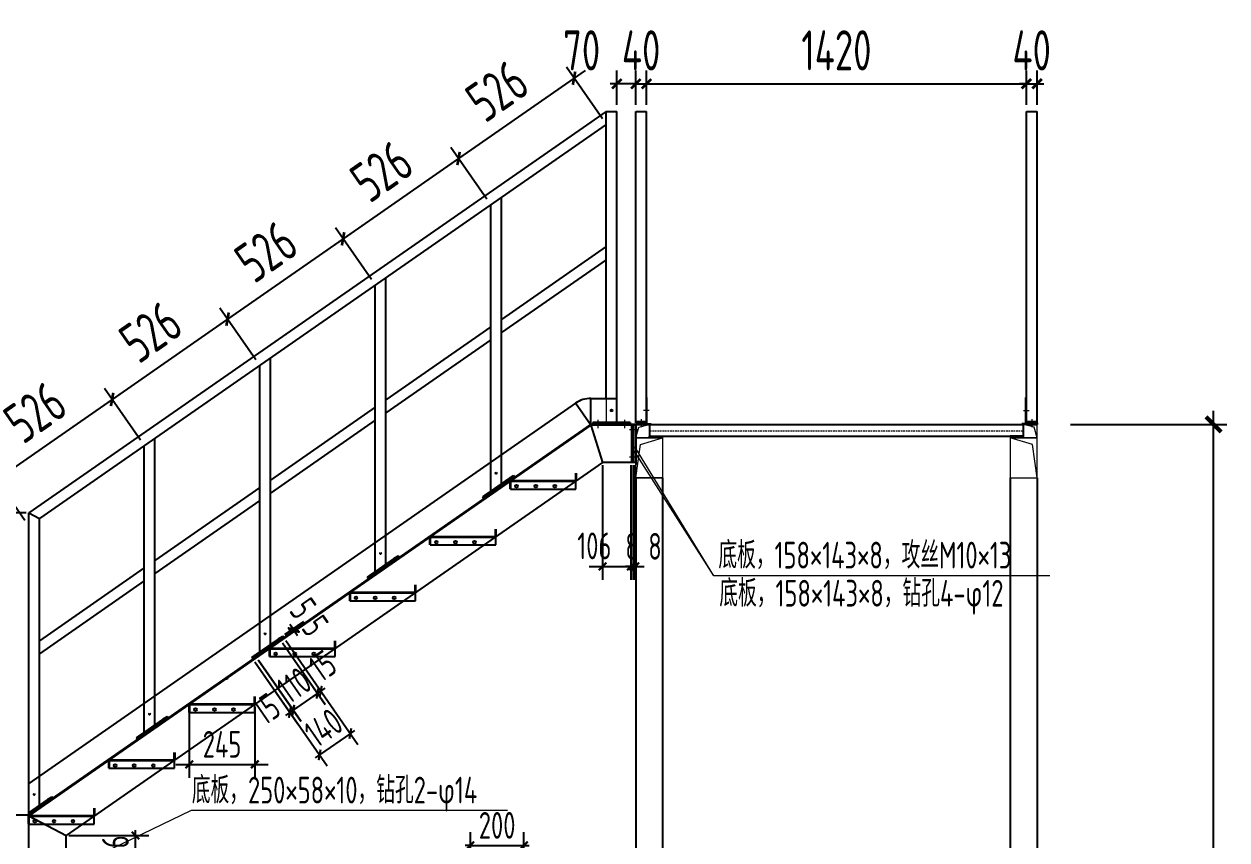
# Model space of a CAD drawing. Extents: x 498328 to 716449, y -893371 to -467753.
# Drawn here: x 579886 to 588879, y -883327 to -877226 of the extents above; entities that cross this region are included whole.
import ezdxf

# ---------------------------------------------------------------- set-up
doc = ezdxf.new("R2010")
doc.units = 0
doc.header["$LTSCALE"] = 1000
doc.header["$PDMODE"] = 35
doc.header["$PDSIZE"] = 20
for name, pattern in [('CACHE', [0.375, 0.25, -0.125]), ('CENTER', [2, 1.25, -0.25, 0.25, -0.25]), ('CENTER2', [28.575, 19.05, -3.175, 3.175, -3.175])]:
    doc.linetypes.add(name, pattern=pattern)
doc.layers.get('0').update_dxf_attribs({"linetype": 'CONTINUOUS'})
doc.layers.get('Defpoints').update_dxf_attribs({"linetype": 'CONTINUOUS'})
for name, color, linetype in [('01', 7, 'CONTINUOUS'), ('1轮廓实线层', 7, 'CONTINUOUS'), ('AXIS', 251, 'CENTER'), ('DIM', 3, 'CONTINUOUS'), ('PUB_TEXT', 7, 'CONTINUOUS'), ('焊缝', 1, 'CONTINUOUS'), ('设备基础', 2, 'CONTINUOUS')]:
    doc.layers.add(name, color=color, linetype=linetype)
doc.styles.add('TSSD_DIMENSION', font='Tssdeng.shx', dxfattribs={"width": 0.7, "bigfont": 'hztxt.shx'})
doc.styles.add('TSSD_REIN', font='Tssdeng.shx', dxfattribs={"width": 0.7, "bigfont": 'hztxt.shx'})
doc.dimstyles.new('TSSD_50_100', dxfattribs={"dimtxt": 300, "dimasz": 80, "dimexe": 100, "dimexo": 250, "dimgap": 100, "dimtad": 1, "dimdec": 0, "dimlfac": 0.5, "dimzin": 0, "dimdsep": 46, "dimtxsty": 'TSSD_DIMENSION', "dimblk": 'ARCHTICK', "dimcen": 0, "dimdle": 100, "dimclrt": 7, "dimadec": 0, "dimazin": 0, "dimtfac": 1, "dimtdec": 0, "dimtix": 1, "dimtmove": 2, "dimatfit": 3, "dimldrblk": 'ARCHTICK', "dimfxl": 0, "dimtolj": 1, "dimtzin": 0, "dimarcsym": 0})
pattern_1 = [(45, (88863.008, -98791.97), (-6.73519209, 6.73519209), []), (45, (88867.498, -98791.97), (-6.73519209, 6.73519209), [])]

# ---------------------------------------------------------------- blocks, each defined once
blk = doc.blocks.new('_ARCHTICK')
at = {"color": 0, "const_width": 0.4}
blk.add_lwpolyline([(-0.71, -0.71), (0.71, 0.71)], dxfattribs=at)
blk = doc.blocks.new('*D895')
at = {"layer": 'Defpoints', "color": 0, "transparency": 16777216}
for p in [(587458.8, -880219.6), (588778.5, -880219.6), (587598.8, -888519.6)]:
    blk.add_point(p, dxfattribs=at)
at = {"layer": 'DIM', "color": 0, "lineweight": -2, "transparency": 16777216}
for p, q in [((588778.5, -888619.6), (588778.5, -880119.6)), ((587708.8, -880219.6), (588878.5, -880219.6)), ((587848.8, -888519.6), (588878.5, -888519.6))]:
    blk.add_line(p, q, dxfattribs=at)
at = {"layer": 'DIM', "color": 0, "lineweight": -2, "transparency": 16777216, "xscale": 80, "yscale": 80, "zscale": 80}
for p, rotation in [((588778.5, -880219.6), 90), ((588778.5, -888519.6), 270)]:
    blk.add_blockref('_ARCHTICK', p, dxfattribs=dict(at, rotation=rotation))
at = {"layer": 'DIM', "color": 7, "transparency": 16777216, "insert": (588528.5, -884369.6), "char_height": 300, "attachment_point": 5, "rotation": 90, "style": 'TSSD_DIMENSION'}
blk.add_mtext('\\A1;4000', dxfattribs=at)
blk = doc.blocks.new('*D901')
at = {"layer": 'Defpoints', "color": 0, "transparency": 16777216}
for p in [(584538.8, -877673.1), (584458.8, -877879.6), (584538.8, -877879.6)]:
    blk.add_point(p, dxfattribs=at)
at = {"layer": 'DIM', "color": 0, "lineweight": -2, "transparency": 16777216}
for p, q in [((584458.8, -877829.6), (584458.8, -877573.1)), ((584538.8, -877829.6), (584538.8, -877573.1)), ((584458.8, -877673.1), (584408.8, -877673.1)), ((584458.8, -877673.1), (584538.8, -877673.1)), ((584538.8, -877673.1), (584588.8, -877673.1))]:
    blk.add_line(p, q, dxfattribs=at)
at = {"layer": 'DIM', "color": 0, "lineweight": -2, "transparency": 16777216, "xscale": 50, "yscale": 50, "zscale": 50}
blk.add_blockref('_ARCHTICK', (584458.8, -877673.1), dxfattribs=at)
at = {"layer": 'DIM', "color": 0, "lineweight": -2, "transparency": 16777216, "xscale": 50, "yscale": 50, "zscale": 50, "rotation": 180}
blk.add_blockref('_ARCHTICK', (584538.8, -877673.1), dxfattribs=at)
at = {"layer": 'DIM', "color": 7, "transparency": 16777216, "insert": (584498.8, -877423.1), "char_height": 300, "attachment_point": 5, "style": 'TSSD_DIMENSION'}
blk.add_mtext('\\A1;40', dxfattribs=at)
blk = doc.blocks.new('*D902')
at = {"layer": 'Defpoints', "color": 0, "transparency": 16777216}
for p in [(587378.8, -877673.1), (584538.8, -877879.6), (587378.8, -877879.6)]:
    blk.add_point(p, dxfattribs=at)
at = {"layer": 'DIM', "color": 0, "lineweight": -2, "transparency": 16777216}
for p, q in [((584538.8, -877829.6), (584538.8, -877573.1)), ((587378.8, -877829.6), (587378.8, -877573.1)), ((584438.8, -877673.1), (587478.8, -877673.1))]:
    blk.add_line(p, q, dxfattribs=at)
at = {"layer": 'DIM', "color": 0, "lineweight": -2, "transparency": 16777216, "xscale": 50, "yscale": 50, "zscale": 50, "rotation": 180}
blk.add_blockref('_ARCHTICK', (584538.8, -877673.1), dxfattribs=at)
at = {"layer": 'DIM', "color": 0, "lineweight": -2, "transparency": 16777216, "xscale": 50, "yscale": 50, "zscale": 50}
blk.add_blockref('_ARCHTICK', (587378.8, -877673.1), dxfattribs=at)
at = {"layer": 'DIM', "color": 7, "transparency": 16777216, "insert": (585958.8, -877423.1), "char_height": 300, "attachment_point": 5, "style": 'TSSD_DIMENSION'}
blk.add_mtext('\\A1;1420', dxfattribs=at)
blk = doc.blocks.new('*D900')
at = {"layer": 'Defpoints', "color": 0, "transparency": 16777216}
for p in [(584317.8, -877673.1), (584317.8, -877879.6), (584458.8, -877879.6)]:
    blk.add_point(p, dxfattribs=at)
at = {"layer": 'DIM', "color": 0, "lineweight": -2, "transparency": 16777216}
for p, q in [((584317.8, -877829.6), (584317.8, -877573.1)), ((584458.8, -877829.6), (584458.8, -877573.1)), ((584317.8, -877673.1), (584267.8, -877673.1)), ((584458.8, -877673.1), (584317.8, -877673.1)), ((584458.8, -877673.1), (584508.8, -877673.1))]:
    blk.add_line(p, q, dxfattribs=at)
at = {"layer": 'DIM', "color": 0, "lineweight": -2, "transparency": 16777216, "xscale": 50, "yscale": 50, "zscale": 50}
blk.add_blockref('_ARCHTICK', (584317.8, -877673.1), dxfattribs=at)
at = {"layer": 'DIM', "color": 0, "lineweight": -2, "transparency": 16777216, "xscale": 50, "yscale": 50, "zscale": 50, "rotation": 180}
blk.add_blockref('_ARCHTICK', (584458.8, -877673.1), dxfattribs=at)
at = {"layer": 'DIM', "color": 7, "transparency": 16777216, "insert": (584054.3, -877423.1), "char_height": 300, "attachment_point": 5, "style": 'TSSD_DIMENSION'}
blk.add_mtext('\\A1;70', dxfattribs=at)
blk = doc.blocks.new('*D911')
at = {"layer": 'Defpoints', "color": 0, "transparency": 16777216}
for p in [(579930.3, -883141.6), (579400, -883545.6), (579821, -883545.6)]:
    blk.add_point(p, dxfattribs=at)
at = {"layer": 'DIM', "color": 0, "lineweight": -2, "transparency": 16777216}
for p, q in [((579910.3, -883141.6), (579300, -883141.6)), ((579400, -883141.6), (579400, -883101.6)), ((579400, -883141.6), (579400, -883545.6)), ((579801, -883545.6), (579300, -883545.6)), ((579400, -883545.6), (579400, -883585.6))]:
    blk.add_line(p, q, dxfattribs=at)
at = {"layer": 'DIM', "color": 0, "lineweight": -2, "transparency": 16777216, "xscale": 40, "yscale": 40, "zscale": 40}
for p, rotation in [((579400, -883141.6), 270), ((579400, -883545.6), 90)]:
    blk.add_blockref('_ARCHTICK', p, dxfattribs=dict(at, rotation=rotation))
at = {"layer": 'DIM', "color": 7, "transparency": 16777216, "insert": (579250, -883343.6), "char_height": 200, "attachment_point": 5, "rotation": 90, "style": 'TSSD_DIMENSION'}
blk.add_mtext('\\A1;202', dxfattribs=at)
blk = doc.blocks.new('*D913')
at = {"layer": 'Defpoints', "color": 0, "transparency": 16777216}
for p in [(584237.8, -877977.1), (583133.9, -878231.7), (583374.5, -878577.6)]:
    blk.add_point(p, dxfattribs=at)
at = {"layer": 'DIM', "color": 0, "lineweight": -2, "transparency": 16777216}
for p, q in [((584079.4, -877574.1), (583051.8, -878288.8)), ((584209.3, -877936), (583940.2, -877549.1)), ((583345.9, -878536.5), (583076.8, -878149.6))]:
    blk.add_line(p, q, dxfattribs=at)
at = {"layer": 'DIM', "color": 0, "lineweight": -2, "transparency": 16777216, "xscale": 50, "yscale": 50, "zscale": 50}
for p, rotation in [((583997.3, -877631.2), 34.81946443078148), ((583133.9, -878231.7), 214.8194644307815)]:
    blk.add_blockref('_ARCHTICK', p, dxfattribs=dict(at, rotation=rotation))
at = {"layer": 'DIM', "color": 7, "transparency": 16777216, "insert": (583422.8, -877726.2), "char_height": 300, "attachment_point": 5, "rotation": 34.81946, "style": 'TSSD_DIMENSION'}
blk.add_mtext('\\A1;526', dxfattribs=at)
blk = doc.blocks.new('*D914')
at = {"layer": 'Defpoints', "color": 0, "transparency": 16777216}
for p in [(583374.5, -878577.6), (582270.5, -878832.2), (582511.1, -879178.1)]:
    blk.add_point(p, dxfattribs=at)
at = {"layer": 'DIM', "color": 0, "lineweight": -2, "transparency": 16777216}
for p, q in [((583345.9, -878536.5), (583076.8, -878149.6)), ((583216, -878174.6), (582188.4, -878889.3)), ((582482.5, -879137), (582213.4, -878750.1))]:
    blk.add_line(p, q, dxfattribs=at)
at = {"layer": 'DIM', "color": 0, "lineweight": -2, "transparency": 16777216, "xscale": 50, "yscale": 50, "zscale": 50}
for p, rotation in [((583133.9, -878231.7), 34.81946443029906), ((582270.5, -878832.2), 214.8194644302991)]:
    blk.add_blockref('_ARCHTICK', p, dxfattribs=dict(at, rotation=rotation))
at = {"layer": 'DIM', "color": 7, "transparency": 16777216, "insert": (582559.5, -878326.7), "char_height": 300, "attachment_point": 5, "rotation": 34.81946, "style": 'TSSD_DIMENSION'}
blk.add_mtext('\\A1;526', dxfattribs=at)
blk = doc.blocks.new('*D915')
at = {"layer": 'Defpoints', "color": 0, "transparency": 16777216}
for p in [(582511.1, -879178.1), (581407.1, -879432.7), (581647.7, -879778.6)]:
    blk.add_point(p, dxfattribs=at)
at = {"layer": 'DIM', "color": 0, "lineweight": -2, "transparency": 16777216}
for p, q in [((582352.6, -878775.1), (581325, -879489.8)), ((582482.5, -879137), (582213.4, -878750.1)), ((581619.2, -879737.5), (581350, -879350.6))]:
    blk.add_line(p, q, dxfattribs=at)
at = {"layer": 'DIM', "color": 0, "lineweight": -2, "transparency": 16777216, "xscale": 50, "yscale": 50, "zscale": 50}
for p, rotation in [((582270.5, -878832.2), 34.81946443029906), ((581407.1, -879432.7), 214.8194644302991)]:
    blk.add_blockref('_ARCHTICK', p, dxfattribs=dict(at, rotation=rotation))
at = {"layer": 'DIM', "color": 7, "transparency": 16777216, "insert": (581696.1, -878927.2), "char_height": 300, "attachment_point": 5, "rotation": 34.81946, "style": 'TSSD_DIMENSION'}
blk.add_mtext('\\A1;526', dxfattribs=at)
blk = doc.blocks.new('*D916')
at = {"layer": 'Defpoints', "color": 0, "transparency": 16777216}
for p in [(581647.7, -879778.6), (580543.8, -880033.2), (580784.3, -880379.1)]:
    blk.add_point(p, dxfattribs=at)
at = {"layer": 'DIM', "color": 0, "lineweight": -2, "transparency": 16777216}
for p, q in [((581489.2, -879375.6), (580461.7, -880090.3)), ((581619.2, -879737.5), (581350, -879350.6)), ((580755.8, -880338), (580486.7, -879951.1))]:
    blk.add_line(p, q, dxfattribs=at)
at = {"layer": 'DIM', "color": 0, "lineweight": -2, "transparency": 16777216, "xscale": 50, "yscale": 50, "zscale": 50}
for p, rotation in [((581407.1, -879432.7), 34.81946443029906), ((580543.8, -880033.2), 214.8194644302991)]:
    blk.add_blockref('_ARCHTICK', p, dxfattribs=dict(at, rotation=rotation))
at = {"layer": 'DIM', "color": 7, "transparency": 16777216, "insert": (580832.7, -879527.7), "char_height": 300, "attachment_point": 5, "rotation": 34.81946, "style": 'TSSD_DIMENSION'}
blk.add_mtext('\\A1;526', dxfattribs=at)
blk = doc.blocks.new('*D917')
at = {"layer": 'Defpoints', "color": 0, "transparency": 16777216}
for p in [(580784.3, -880379.1), (579680.4, -880633.7), (579921, -880979.6)]:
    blk.add_point(p, dxfattribs=at)
at = {"layer": 'DIM', "color": 0, "lineweight": -2, "transparency": 16777216}
for p, q in [((580625.9, -879976.1), (579598.3, -880690.8)), ((580755.8, -880338), (580486.7, -879951.1)), ((579892.4, -880938.5), (579623.3, -880551.6))]:
    blk.add_line(p, q, dxfattribs=at)
at = {"layer": 'DIM', "color": 0, "lineweight": -2, "transparency": 16777216, "xscale": 50, "yscale": 50, "zscale": 50}
for p, rotation in [((580543.8, -880033.2), 34.81946443029906), ((579680.4, -880633.7), 214.8194644302991)]:
    blk.add_blockref('_ARCHTICK', p, dxfattribs=dict(at, rotation=rotation))
at = {"layer": 'DIM', "color": 7, "transparency": 16777216, "insert": (579969.3, -880128.2), "char_height": 300, "attachment_point": 5, "rotation": 34.81946, "style": 'TSSD_DIMENSION'}
blk.add_mtext('\\A1;526', dxfattribs=at)
blk = doc.blocks.new('*D918')
at = {"layer": 'Defpoints', "color": 0, "transparency": 16777216}
for p in [(579400, -880882.1), (579921, -880882.1), (579917.5, -883143.1)]:
    blk.add_point(p, dxfattribs=at)
at = {"layer": 'DIM', "color": 0, "lineweight": -2, "transparency": 16777216}
for p, q in [((579400, -883243.1), (579400, -880782.1)), ((579901, -880882.1), (579300, -880882.1)), ((579897.5, -883143.1), (579300, -883143.1))]:
    blk.add_line(p, q, dxfattribs=at)
at = {"layer": 'DIM', "color": 0, "lineweight": -2, "transparency": 16777216, "xscale": 40, "yscale": 40, "zscale": 40}
for p, rotation in [((579400, -880882.1), 90), ((579400, -883143.1), 270)]:
    blk.add_blockref('_ARCHTICK', p, dxfattribs=dict(at, rotation=rotation))
at = {"layer": 'DIM', "color": 7, "transparency": 16777216, "insert": (579250, -882012.6), "char_height": 200, "attachment_point": 5, "rotation": 90, "style": 'TSSD_DIMENSION'}
blk.add_mtext('\\A1;1131', dxfattribs=at)
blk = doc.blocks.new('*D919')
at = {"layer": 'Defpoints', "color": 0, "transparency": 16777216}
for p in [(580201, -883294.4), (580718.7, -883294.4), (580321, -883545.6)]:
    blk.add_point(p, dxfattribs=at)
at = {"layer": 'DIM', "color": 0, "lineweight": -2, "transparency": 16777216}
for p, q in [((580718.7, -883294.4), (580718.7, -883254.4)), ((580221, -883294.4), (580818.7, -883294.4)), ((580718.7, -883545.6), (580718.7, -883294.4)), ((580341, -883545.6), (580818.7, -883545.6)), ((580718.7, -883545.6), (580718.7, -883585.6))]:
    blk.add_line(p, q, dxfattribs=at)
at = {"layer": 'DIM', "color": 0, "lineweight": -2, "transparency": 16777216, "xscale": 40, "yscale": 40, "zscale": 40}
for p, rotation in [((580718.7, -883294.4), 270), ((580718.7, -883545.6), 90)]:
    blk.add_blockref('_ARCHTICK', p, dxfattribs=dict(at, rotation=rotation))
at = {"layer": 'DIM', "color": 7, "transparency": 16777216, "insert": (580568.7, -883420), "char_height": 200, "attachment_point": 5, "rotation": 90, "style": 'TSSD_DIMENSION'}
blk.add_mtext('\\A1;126', dxfattribs=at)
blk = doc.blocks.new('*D920')
at = {"layer": 'Defpoints', "color": 0, "transparency": 16777216}
for p in [(584210.6, -880505.6), (584422.7, -880505.6), (584422.7, -881281.6)]:
    blk.add_point(p, dxfattribs=at)
at = {"layer": 'DIM', "color": 0, "lineweight": -2, "transparency": 16777216}
for p, q in [((584210.6, -880525.6), (584210.6, -881381.6)), ((584422.7, -880525.6), (584422.7, -881381.6)), ((584110.6, -881281.6), (584522.7, -881281.6))]:
    blk.add_line(p, q, dxfattribs=at)
at = {"layer": 'DIM', "color": 0, "lineweight": -2, "transparency": 16777216, "xscale": 40, "yscale": 40, "zscale": 40, "rotation": 180}
blk.add_blockref('_ARCHTICK', (584210.6, -881281.6), dxfattribs=at)
at = {"layer": 'DIM', "color": 0, "lineweight": -2, "transparency": 16777216, "xscale": 40, "yscale": 40, "zscale": 40}
blk.add_blockref('_ARCHTICK', (584422.7, -881281.6), dxfattribs=at)
at = {"layer": 'DIM', "color": 7, "transparency": 16777216, "insert": (584149.1, -881128.3), "char_height": 200, "attachment_point": 5, "style": 'TSSD_DIMENSION'}
blk.add_mtext('\\A1;106', dxfattribs=at)
blk = doc.blocks.new('*D921')
at = {"layer": 'Defpoints', "color": 0, "transparency": 16777216}
for p in [(584422.7, -880505.6), (584438.7, -880505.6), (584438.7, -881281.6)]:
    blk.add_point(p, dxfattribs=at)
at = {"layer": 'DIM', "color": 0, "lineweight": -2, "transparency": 16777216}
for p, q in [((584422.7, -880525.6), (584422.7, -881381.6)), ((584438.7, -880525.6), (584438.7, -881381.6)), ((584422.7, -881281.6), (584382.7, -881281.6)), ((584422.7, -881281.6), (584438.7, -881281.6)), ((584438.7, -881281.6), (584478.7, -881281.6))]:
    blk.add_line(p, q, dxfattribs=at)
at = {"layer": 'DIM', "color": 0, "lineweight": -2, "transparency": 16777216, "xscale": 40, "yscale": 40, "zscale": 40}
blk.add_blockref('_ARCHTICK', (584422.7, -881281.6), dxfattribs=at)
at = {"layer": 'DIM', "color": 0, "lineweight": -2, "transparency": 16777216, "xscale": 40, "yscale": 40, "zscale": 40, "rotation": 180}
blk.add_blockref('_ARCHTICK', (584438.7, -881281.6), dxfattribs=at)
at = {"layer": 'DIM', "color": 7, "transparency": 16777216, "insert": (584430.7, -881131.6), "char_height": 200, "attachment_point": 5, "style": 'TSSD_DIMENSION'}
blk.add_mtext('\\A1;8', dxfattribs=at)
blk = doc.blocks.new('*D922')
at = {"layer": 'Defpoints', "color": 0, "transparency": 16777216}
for p in [(584438.7, -880505.6), (584454.7, -880505.6), (584454.7, -881281.6)]:
    blk.add_point(p, dxfattribs=at)
at = {"layer": 'DIM', "color": 0, "lineweight": -2, "transparency": 16777216}
for p, q in [((584438.7, -880525.6), (584438.7, -881381.6)), ((584454.7, -880525.6), (584454.7, -881381.6)), ((584438.7, -881281.6), (584398.7, -881281.6)), ((584438.7, -881281.6), (584454.7, -881281.6)), ((584454.7, -881281.6), (584494.7, -881281.6))]:
    blk.add_line(p, q, dxfattribs=at)
at = {"layer": 'DIM', "color": 0, "lineweight": -2, "transparency": 16777216, "xscale": 40, "yscale": 40, "zscale": 40}
blk.add_blockref('_ARCHTICK', (584438.7, -881281.6), dxfattribs=at)
at = {"layer": 'DIM', "color": 0, "lineweight": -2, "transparency": 16777216, "xscale": 40, "yscale": 40, "zscale": 40, "rotation": 180}
blk.add_blockref('_ARCHTICK', (584454.7, -881281.6), dxfattribs=at)
at = {"layer": 'DIM', "color": 7, "transparency": 16777216, "insert": (584602.7, -881131.6), "char_height": 200, "attachment_point": 5, "style": 'TSSD_DIMENSION'}
blk.add_mtext('\\A1;8', dxfattribs=at)
blk = doc.blocks.new('*D923')
at = {"layer": 'Defpoints', "color": 0, "transparency": 16777216}
for p in [(581830.4, -881819.9), (581600.5, -881979.7), (582095.2, -882691.1)]:
    blk.add_point(p, dxfattribs=at)
at = {"layer": 'DIM', "color": 0, "lineweight": -2, "transparency": 16777216}
for p, q in [((581841.8, -881836.3), (582382.2, -882613.4)), ((581611.9, -881996.1), (582152.3, -882773.3)), ((582325.1, -882531.3), (582095.2, -882691.1)), ((582325.1, -882531.3), (582357.9, -882508.5)), ((582095.2, -882691.1), (582062.3, -882714))]:
    blk.add_line(p, q, dxfattribs=at)
at = {"layer": 'DIM', "color": 0, "lineweight": -2, "transparency": 16777216, "xscale": 40, "yscale": 40, "zscale": 40}
for p, rotation in [((582325.1, -882531.3), 214.8113138424145), ((582095.2, -882691.1), 34.81131384241453)]:
    blk.add_blockref('_ARCHTICK', p, dxfattribs=dict(at, rotation=rotation))
at = {"layer": 'DIM', "color": 7, "transparency": 16777216, "insert": (582124.5, -882488.1), "char_height": 200, "attachment_point": 5, "rotation": 34.81131, "style": 'TSSD_DIMENSION'}
blk.add_mtext('\\A1;140', dxfattribs=at)
blk = doc.blocks.new('*D924')
at = {"layer": 'Defpoints', "color": 0, "transparency": 16777216}
for p in [(581810.2, -881843.4), (581629.6, -881969), (582079.8, -882231)]:
    blk.add_point(p, dxfattribs=at)
at = {"layer": 'DIM', "color": 0, "lineweight": -2, "transparency": 16777216}
for p, q in [((581821.6, -881859.8), (582136.8, -882313.1)), ((581641, -881985.4), (581956.2, -882438.7)), ((581899.1, -882356.6), (582079.8, -882231)), ((582079.8, -882231), (582112.6, -882208.2)), ((581899.1, -882356.6), (581866.3, -882379.4))]:
    blk.add_line(p, q, dxfattribs=at)
at = {"layer": 'DIM', "color": 0, "lineweight": -2, "transparency": 16777216, "xscale": 40, "yscale": 40, "zscale": 40}
for p, rotation in [((582079.8, -882231), 214.8113138593037), ((581899.1, -882356.6), 34.81131385930367)]:
    blk.add_blockref('_ARCHTICK', p, dxfattribs=dict(at, rotation=rotation))
at = {"layer": 'DIM', "color": 7, "transparency": 16777216, "insert": (581903.8, -882170.7), "char_height": 200, "attachment_point": 5, "rotation": 34.81131, "style": 'TSSD_DIMENSION'}
blk.add_mtext('\\A1;110', dxfattribs=at)
blk = doc.blocks.new('*D925')
at = {"layer": 'Defpoints', "color": 0, "transparency": 16777216}
for p in [(581600.5, -881979.7), (581625.3, -881962.7), (581872.4, -882375)]:
    blk.add_point(p, dxfattribs=at)
at = {"layer": 'DIM', "color": 0, "lineweight": -2, "transparency": 16777216}
for p, q in [((581611.9, -881996.2), (581929.1, -882457.4)), ((581636.6, -881979.2), (581953.9, -882440.3)), ((581872.4, -882375), (581839.5, -882397.7)), ((581897.2, -882358), (581872.4, -882375)), ((581897.2, -882358), (581930.1, -882335.3))]:
    blk.add_line(p, q, dxfattribs=at)
at = {"layer": 'DIM', "color": 0, "lineweight": -2, "transparency": 16777216, "xscale": 40, "yscale": 40, "zscale": 40}
for p, rotation in [((581872.4, -882375), 34.52587178198484), ((581897.2, -882358), 214.5258717819848)]:
    blk.add_blockref('_ARCHTICK', p, dxfattribs=dict(at, rotation=rotation))
at = {"layer": 'DIM', "color": 7, "transparency": 16777216, "insert": (581696.7, -882347.3), "char_height": 200, "attachment_point": 5, "rotation": 34.52587, "style": 'TSSD_DIMENSION'}
blk.add_mtext('\\A1;15', dxfattribs=at)
blk = doc.blocks.new('*D926')
at = {"layer": 'Defpoints', "color": 0, "transparency": 16777216}
for p in [(581805.8, -881837.1), (581830.5, -881820), (582103.9, -882214.3)]:
    blk.add_point(p, dxfattribs=at)
at = {"layer": 'DIM', "color": 0, "lineweight": -2, "transparency": 16777216}
for p, q in [((581841.9, -881836.4), (582160.9, -882296.4)), ((581817.2, -881853.5), (582136.3, -882313.5)), ((582103.9, -882214.3), (582136.8, -882191.5)), ((582079.3, -882231.4), (582046.4, -882254.2)), ((582079.3, -882231.4), (582103.9, -882214.3))]:
    blk.add_line(p, q, dxfattribs=at)
at = {"layer": 'DIM', "color": 0, "lineweight": -2, "transparency": 16777216, "xscale": 40, "yscale": 40, "zscale": 40}
for p, rotation in [((582079.3, -882231.4), 34.74339230414097), ((582103.9, -882214.3), 214.7433923041409)]:
    blk.add_blockref('_ARCHTICK', p, dxfattribs=dict(at, rotation=rotation))
at = {"layer": 'DIM', "color": 7, "transparency": 16777216, "insert": (582116.8, -882025.3), "char_height": 200, "attachment_point": 5, "rotation": 34.74339, "style": 'TSSD_DIMENSION'}
blk.add_mtext('\\A1;15', dxfattribs=at)
blk = doc.blocks.new('*D927')
at = {"layer": 'Defpoints', "color": 0, "transparency": 16777216}
for p in [(581824.8, -881811.8), (581830.5, -881820), (581902.1, -881758)]:
    blk.add_point(p, dxfattribs=at)
at = {"layer": 'DIM', "color": 0, "lineweight": -2, "transparency": 16777216}
for p, q in [((581841.2, -881800.4), (581984.2, -881700.9)), ((581846.9, -881808.6), (581989.9, -881709.2)), ((581902.1, -881758), (581879.3, -881725.2)), ((581907.8, -881766.2), (581902.1, -881758)), ((581907.8, -881766.2), (581930.6, -881799.1))]:
    blk.add_line(p, q, dxfattribs=at)
at = {"layer": 'DIM', "color": 0, "lineweight": -2, "transparency": 16777216, "xscale": 40, "yscale": 40, "zscale": 40}
for p, rotation in [((581902.1, -881758), 304.8113138420368), ((581907.8, -881766.2), 124.8113138420368)]:
    blk.add_blockref('_ARCHTICK', p, dxfattribs=dict(at, rotation=rotation))
at = {"layer": 'DIM', "color": 7, "transparency": 16777216, "insert": (582062.5, -881725.9), "char_height": 200, "attachment_point": 5, "rotation": 304.81131, "style": 'TSSD_DIMENSION'}
blk.add_mtext('\\A1;5', dxfattribs=at)
blk = doc.blocks.new('*D928')
at = {"layer": 'Defpoints', "color": 0, "transparency": 16777216}
for p in [(581819.1, -881803.6), (581824.8, -881811.8), (581896.4, -881749.8)]:
    blk.add_point(p, dxfattribs=at)
at = {"layer": 'DIM', "color": 0, "lineweight": -2, "transparency": 16777216}
for p, q in [((581835.5, -881792.1), (581978.5, -881692.7)), ((581841.2, -881800.4), (581984.2, -881700.9)), ((581896.4, -881749.8), (581873.5, -881717)), ((581902.1, -881758), (581896.4, -881749.8)), ((581902.1, -881758), (581924.9, -881790.9))]:
    blk.add_line(p, q, dxfattribs=at)
at = {"layer": 'DIM', "color": 0, "lineweight": -2, "transparency": 16777216, "xscale": 40, "yscale": 40, "zscale": 40}
for p, rotation in [((581896.4, -881749.8), 304.8113138419534), ((581902.1, -881758), 124.8113138419534)]:
    blk.add_blockref('_ARCHTICK', p, dxfattribs=dict(at, rotation=rotation))
at = {"layer": 'DIM', "color": 7, "transparency": 16777216, "insert": (581971.9, -881595.6), "char_height": 200, "attachment_point": 5, "rotation": 304.81131, "style": 'TSSD_DIMENSION'}
blk.add_mtext('\\A1;5', dxfattribs=at)
blk = doc.blocks.new('*D929')
at = {"layer": 'Defpoints', "color": 0, "transparency": 16777216}
for p in [(581120.9, -882313.5), (581610.7, -882313.9), (581610.7, -882762.1)]:
    blk.add_point(p, dxfattribs=at)
at = {"layer": 'DIM', "color": 0, "lineweight": -2, "transparency": 16777216}
for p, q in [((581120.9, -882333.5), (581120.9, -882862.1)), ((581610.7, -882333.9), (581610.7, -882862.1)), ((581020.9, -882762.1), (581710.7, -882762.1))]:
    blk.add_line(p, q, dxfattribs=at)
at = {"layer": 'DIM', "color": 0, "lineweight": -2, "transparency": 16777216, "xscale": 40, "yscale": 40, "zscale": 40, "rotation": 180}
blk.add_blockref('_ARCHTICK', (581120.9, -882762.1), dxfattribs=at)
at = {"layer": 'DIM', "color": 0, "lineweight": -2, "transparency": 16777216, "xscale": 40, "yscale": 40, "zscale": 40}
blk.add_blockref('_ARCHTICK', (581610.7, -882762.1), dxfattribs=at)
at = {"layer": 'DIM', "color": 7, "transparency": 16777216, "insert": (581365.8, -882612.1), "char_height": 200, "attachment_point": 5, "style": 'TSSD_DIMENSION'}
blk.add_mtext('\\A1;245', dxfattribs=at)
blk = doc.blocks.new('*D939')
at = {"layer": 'Defpoints', "color": 0, "transparency": 16777216}
for p in [(587458.8, -877673.1), (587378.8, -877879.6), (587458.8, -877879.6)]:
    blk.add_point(p, dxfattribs=at)
at = {"layer": 'DIM', "color": 0, "lineweight": -2, "transparency": 16777216}
for p, q in [((587378.8, -877829.6), (587378.8, -877573.1)), ((587458.8, -877829.6), (587458.8, -877573.1)), ((587378.8, -877673.1), (587328.8, -877673.1)), ((587378.8, -877673.1), (587458.8, -877673.1)), ((587458.8, -877673.1), (587508.8, -877673.1))]:
    blk.add_line(p, q, dxfattribs=at)
at = {"layer": 'DIM', "color": 0, "lineweight": -2, "transparency": 16777216, "xscale": 50, "yscale": 50, "zscale": 50}
blk.add_blockref('_ARCHTICK', (587378.8, -877673.1), dxfattribs=at)
at = {"layer": 'DIM', "color": 0, "lineweight": -2, "transparency": 16777216, "xscale": 50, "yscale": 50, "zscale": 50, "rotation": 180}
blk.add_blockref('_ARCHTICK', (587458.8, -877673.1), dxfattribs=at)
at = {"layer": 'DIM', "color": 7, "transparency": 16777216, "insert": (587418.8, -877423.1), "char_height": 300, "attachment_point": 5, "style": 'TSSD_DIMENSION'}
blk.add_mtext('\\A1;40', dxfattribs=at)
blk = doc.blocks.new('*D950')
at = {"layer": 'Defpoints', "color": 0, "transparency": 16777216}
for p in [(583622.4, -883368.3), (583222.4, -883845.6), (583622.4, -883845.6)]:
    blk.add_point(p, dxfattribs=at)
at = {"layer": 'DIM', "color": 0, "lineweight": -2, "transparency": 16777216}
for p, q in [((583222.4, -883825.6), (583222.4, -883268.3)), ((583622.4, -883825.6), (583622.4, -883268.3)), ((583222.4, -883368.3), (583182.4, -883368.3)), ((583222.4, -883368.3), (583622.4, -883368.3)), ((583622.4, -883368.3), (583662.4, -883368.3))]:
    blk.add_line(p, q, dxfattribs=at)
at = {"layer": 'DIM', "color": 0, "lineweight": -2, "transparency": 16777216, "xscale": 40, "yscale": 40, "zscale": 40}
blk.add_blockref('_ARCHTICK', (583222.4, -883368.3), dxfattribs=at)
at = {"layer": 'DIM', "color": 0, "lineweight": -2, "transparency": 16777216, "xscale": 40, "yscale": 40, "zscale": 40, "rotation": 180}
blk.add_blockref('_ARCHTICK', (583622.4, -883368.3), dxfattribs=at)
at = {"layer": 'DIM', "color": 7, "transparency": 16777216, "insert": (583422.4, -883218.3), "char_height": 200, "attachment_point": 5, "style": 'TSSD_DIMENSION'}
blk.add_mtext('\\A1;200', dxfattribs=at)

msp = doc.modelspace()

# ---------------------------------------------------------------- hatches: boundary and pattern name
at = {"layer": '1轮廓实线层', "lineweight": 20, "true_color": 0xadadad}
h = msp.add_hatch(dxfattribs=at)
h.set_pattern_fill('ANGLE', color=253, scale=20)
h.set_pattern_definition([(0, (-1338492.182, 52374.134), (0, 5.5), [4, -1.5]), (90, (-1338492.182, 52374.134), (-5.5, 3e-16), [4, -1.5])])
h.paths.add_polyline_path([(584658.8, -880319.6), (584558.8, -880319.6), (584558.8, -880307.6), (584658.8, -880307.6)])
h = msp.add_hatch(dxfattribs=at)
h.set_pattern_fill('ANGLE', color=253, scale=20)
h.set_pattern_definition([(0, (-1338532.182, 52374.134), (0, 5.5), [4, -1.5]), (90, (-1338532.182, 52374.134), (-5.5, 3e-16), [4, -1.5])])
h.paths.add_polyline_path([(587258.8, -880319.6), (587358.8, -880319.6), (587358.8, -880307.6), (587258.8, -880307.6)])
at = {"layer": '焊缝'}
h = msp.add_hatch(dxfattribs=at)
h.set_pattern_fill('ANSI32', color=0)
h.set_pattern_definition(pattern_1)
h.paths.add_polyline_path([(584542.8, -880215.6), (584572.8, -880215.6), (584572.8, -880219.6), (584538.8, -880219.6), (584538.8, -880019.6), (584542.8, -880019.6)])
h = msp.add_hatch(dxfattribs=at)
h.set_pattern_fill('ANSI32', color=0)
h.set_pattern_definition(pattern_1)
h.paths.add_polyline_path([(587374.8, -880215.6), (587344.8, -880215.6), (587344.8, -880219.6), (587378.8, -880219.6), (587378.8, -880019.6), (587374.8, -880019.6)])

# ---------------------------------------------------------------- linework, layer by layer
at = {"layer": '01', "color": 8, "lineweight": 9}
for p, q in [((585043.3, -881352.7), (584433.4, -880397.1)), ((585043.3, -881352.7), (584452.8, -880388.9)), ((587554.6, -881352.7), (585043.3, -881352.7)), ((581134.1, -883106.7), (580243.1, -883536.6)), ((583499.7, -883106.7), (581134.1, -883106.7))]:
    msp.add_line(p, q, dxfattribs=at)
at = {"layer": '1轮廓实线层', "color": 8, "lineweight": 9}
for p, q in [((584237.8, -880025.6), (584237.8, -880205.6)), ((584481, -880241.7), (584558.8, -880219.6)), ((587436.7, -880241.7), (587358.8, -880219.6)), ((584458.8, -880319.6), (584481, -880241.7)), ((587458.8, -880319.6), (587436.7, -880241.7)), ((584458.8, -880619.6), (584493.4, -880371.4)), ((584493.4, -880371.4), (584658.8, -880319.6)), ((587424.3, -880371.4), (587258.8, -880319.6)), ((587458.8, -880619.6), (587424.3, -880371.4))]:
    msp.add_line(p, q, dxfattribs=at)
at = {"layer": '1轮廓实线层', "linetype": 'CENTER2', "lineweight": 20, "ltscale": 0.01}
for p, q in [((584559.9, -880116.6), (584517.8, -880116.6)), ((587357.8, -880116.6), (587399.9, -880116.6)), ((584498.8, -880179.6), (584498.8, -880239.5)), ((587418.8, -880179.6), (587418.8, -880239.5))]:
    msp.add_line(p, q, dxfattribs=at)
at = {"layer": '1轮廓实线层', "lineweight": 20}
for p, q in [((584564.8, -880219.6), (584564.8, -880307.6)), ((587352.8, -880219.6), (587352.8, -880307.6)), ((584658.8, -880619.6), (584458.8, -880619.6)), ((584458.8, -880619.6), (584658.8, -880619.6))]:
    msp.add_line(p, q, dxfattribs=at)
at = {"layer": '1轮廓实线层', "linetype": 'CACHE', "lineweight": 20, "ltscale": 0.05}
msp.add_line((584564.8, -880267.6), (587352.8, -880267.6), dxfattribs=at)
at = {"layer": '1轮廓实线层', "color": 8, "linetype": 'CENTER2', "lineweight": 20, "ltscale": 0.01}
for p, q in [((583537, -880642.4), (583516.8, -880613.4)), ((583356.4, -880768), (583336.2, -880739)), ((582673.6, -881242.9), (582653.5, -881213.9)), ((582493, -881368.5), (582472.9, -881339.5)), ((581810.2, -881843.4), (581790.1, -881814.4)), ((581629.6, -881969), (581609.5, -881940)), ((580946.8, -882443.9), (580926.7, -882414.9)), ((580766.2, -882569.5), (580746.1, -882540.5)), ((580083.5, -883044.4), (580063.3, -883015.4))]:
    msp.add_line(p, q, dxfattribs=at)
at = {"layer": '1轮廓实线层', "lineweight": 20}
for points in [[(584458.8, -880219.6), (584558.8, -880219.6), (584558.8, -880319.6), (584458.8, -880319.6)], [(587458.8, -880219.6), (587358.8, -880219.6), (587358.8, -880319.6), (587458.8, -880319.6)], [(584658.8, -880319.6), (584558.8, -880319.6), (584558.8, -880307.6), (584658.8, -880307.6)], [(587258.8, -880319.6), (587358.8, -880319.6), (587358.8, -880307.6), (587258.8, -880307.6)], [(584458.8, -880319.6), (584658.8, -880319.6), (584658.8, -880619.6), (584458.8, -880619.6)], [(587458.8, -880319.6), (587258.8, -880319.6), (587258.8, -880619.6), (587458.8, -880619.6)]]:
    msp.add_lwpolyline(points, close=True, dxfattribs=at)
at = {"layer": '1轮廓实线层', "lineweight": 9, "const_width": 20}
for points in [[(584011.8, -880643.5), (584011.8, -880583.5)], [(583522, -880643.5), (584011.8, -880643.5)], [(583522, -880643.5), (583522, -880703.5)], [(583411.5, -881061), (583411.5, -881001)], [(582921.7, -881061), (583411.5, -881061)], [(582921.7, -881061), (582921.7, -881121)], [(582321.4, -881478.5), (582811.2, -881478.5)], [(582321.4, -881478.5), (582321.4, -881538.5)], [(582811.2, -881478.5), (582811.2, -881418.5)], [(582211, -881896), (582211, -881836)], [(581721.2, -881896), (582211, -881896)], [(581721.2, -881896), (581721.2, -881956)], [(581610.7, -882313.5), (581610.7, -882253.5)], [(581120.9, -882313.5), (581610.7, -882313.5)], [(581120.9, -882313.5), (581120.9, -882373.5)], [(580520.6, -882731), (581010.4, -882731)], [(580520.6, -882731), (580520.6, -882791)], [(581010.4, -882731), (581010.4, -882671)], [(580410.2, -883148.5), (580410.2, -883088.5)], [(579920.4, -883148.5), (580410.2, -883148.5)], [(579920.4, -883148.5), (579920.4, -883208.5)]]:
    msp.add_lwpolyline(points, dxfattribs=at)
at = {"layer": 'AXIS', "lineweight": 20}
for p, q in [((584177.8, -880247.6), (584177.8, -880185.6)), ((584377.8, -880247.6), (584377.8, -880185.6)), ((584473.6, -880259.6), (584412.1, -880259.6)), ((584473.6, -880465.6), (584412.1, -880465.6))]:
    msp.add_line(p, q, dxfattribs=at)
at = {"layer": '焊缝', "color": 7, "true_color": 0xffffff}
for p, q in [((584237.8, -877879.6), (579921, -880882.1)), ((584237.8, -877977.1), (580001, -880923.9)), ((583374.5, -880502.5), (583374.5, -878577.6)), ((583454.5, -880446.8), (583454.5, -878521.9)), ((584237.8, -878890.8), (583454.5, -879435.7)), ((584237.8, -878988.2), (583454.5, -879533.1)), ((582591.1, -881047.3), (582591.1, -879122.4)), ((582511.1, -881103), (582511.1, -879178.1)), ((583374.5, -879491.3), (582591.1, -880036.2)), ((583374.5, -879588.7), (582591.1, -880133.6)), ((581727.7, -881647.8), (581727.7, -879722.9)), ((581647.7, -881703.5), (581647.7, -879778.6)), ((584122.8, -880225.6), (584122.8, -880025.6)), ((584122.8, -880025.6), (584317.8, -880025.6)), ((584008.6, -880061.4), (579921, -882904.5)), ((582511.1, -880091.8), (581727.7, -880636.6)), ((584122.8, -880225.6), (584008.6, -880061.4)), ((582511.1, -880189.2), (581727.7, -880734.1)), ((584458.8, -880219.6), (584122.8, -880219.6)), ((584137.8, -880205.6), (584137.8, -880225.6)), ((584417.8, -880205.6), (584417.8, -880225.6)), ((584119.4, -880220.6), (579917.5, -883143.1)), ((584122.8, -880225.6), (579921, -883148.1)), ((584458.8, -880225.6), (584122.8, -880225.6)), ((584122.8, -880225.6), (584210.6, -880505.6)), ((584426.8, -880225.6), (584426.8, -880505.6)), ((584442.8, -880225.6), (584442.8, -880505.6)), ((580784.3, -882304), (580784.3, -880379.1)), ((580864.3, -882248.3), (580864.3, -880323.4)), ((584210.6, -880505.6), (580201, -883294.4)), ((584458.8, -880505.6), (584210.6, -880505.6)), ((583522, -880643.5), (584011.8, -880643.5)), ((581647.7, -880692.3), (580864.3, -881237.1)), ((581647.7, -880789.7), (580864.3, -881334.6)), ((579921, -883148.1), (579921, -880882.1)), ((579921, -880882.1), (580001, -880923.9)), ((580001, -882848.8), (580001, -880923.9)), ((582921.7, -881061), (583411.5, -881061)), ((580784.3, -881292.8), (580001, -881837.6)), ((580784.3, -881390.2), (580001, -881935.1)), ((582321.4, -881478.5), (582811.2, -881478.5)), ((581721.2, -881896), (582211, -881896)), ((581120.9, -882313.5), (581610.7, -882313.5)), ((580520.6, -882731), (581010.4, -882731)), ((579920.4, -883148.5), (580410.2, -883148.5)), ((579921, -883545.6), (579921, -883148.1)), ((579921, -883148.1), (580201, -883294.4)), ((580201, -883545.6), (580201, -883294.4))]:
    msp.add_line(p, q, dxfattribs=at)
at = {"layer": '焊缝', "color": 0}
for p, q in [((584237.8, -880025.6), (584237.8, -877879.6)), ((584237.8, -877879.6), (584317.8, -877879.6)), ((584317.8, -880205.6), (584317.8, -877879.6)), ((584458.8, -880199.4), (584458.8, -877879.6)), ((584458.8, -877879.6), (584538.8, -877879.6)), ((584538.8, -880199.4), (584538.8, -877879.6)), ((587378.8, -880199.4), (587378.8, -877879.6)), ((587378.8, -877879.6), (587458.8, -877879.6)), ((587458.8, -880199.4), (587458.8, -877879.6)), ((584538.8, -880219.6), (584538.8, -880019.6)), ((584542.8, -880019.6), (584538.8, -880019.6)), ((584542.8, -880215.6), (584542.8, -880019.6)), ((587374.8, -880215.6), (587374.8, -880019.6)), ((587374.8, -880019.6), (587378.8, -880019.6)), ((587378.8, -880219.6), (587378.8, -880019.6)), ((584417.8, -880205.6), (584137.8, -880205.6)), ((584417.8, -880215.6), (584137.8, -880215.6)), ((584417.8, -880219.6), (584417.8, -880209.4)), ((584458.8, -880199.4), (584538.8, -880199.4)), ((584458.8, -880209.4), (584458.8, -880199.4)), ((584458.8, -880209.4), (584538.8, -880209.4)), ((584458.8, -880219.6), (584538.8, -880219.6)), ((584538.8, -880209.4), (584538.8, -880199.4)), ((584538.8, -880209.4), (584538.8, -880219.4)), ((584538.8, -880219.6), (584572.8, -880219.6)), ((584542.8, -880215.6), (584572.8, -880215.6)), ((584572.8, -880215.6), (584572.8, -880219.6)), ((587374.8, -880215.6), (587344.8, -880215.6)), ((587344.8, -880215.6), (587344.8, -880219.6)), ((587378.8, -880219.6), (587344.8, -880219.6)), ((587378.8, -880199.4), (587458.8, -880199.4)), ((587378.8, -880209.4), (587378.8, -880199.4)), ((587378.8, -880219.6), (587378.8, -880209.4)), ((587378.8, -880209.4), (587458.8, -880209.4)), ((587378.8, -880219.6), (587458.8, -880219.6)), ((587458.8, -880209.4), (587458.8, -880199.4)), ((587458.8, -880209.4), (587458.8, -880219.6)), ((584417.8, -880225.6), (584137.8, -880225.6))]:
    msp.add_line(p, q, dxfattribs=at)
at = {"layer": '焊缝', "color": 8}
for p, q in [((583551.5, -880610.8), (583545.8, -880602.6)), ((583551.5, -880610.8), (583557.2, -880619)), ((583321.7, -880770.6), (583315.9, -880762.4)), ((583321.7, -880770.6), (583327.4, -880778.8)), ((582688.2, -881211.3), (582682.4, -881203.1)), ((582688.2, -881211.3), (582693.9, -881219.5)), ((582458.3, -881371.1), (582452.5, -881362.9)), ((582458.3, -881371.1), (582464, -881379.3)), ((581824.8, -881811.8), (581819.1, -881803.6)), ((581824.8, -881811.8), (581830.5, -881820)), ((581594.9, -881971.6), (581589.2, -881963.4)), ((581594.9, -881971.6), (581600.6, -881979.8)), ((580961.4, -882412.3), (580955.7, -882404.1)), ((580961.4, -882412.3), (580967.1, -882420.5)), ((580731.5, -882572.1), (580725.8, -882563.9)), ((580731.5, -882572.1), (580737.2, -882580.3)), ((580098, -883012.8), (580092.3, -883004.5)), ((580098, -883012.8), (580103.7, -883021))]:
    msp.add_line(p, q, dxfattribs=at)
at = {"layer": '焊缝', "color": 7, "true_color": 0xffffff}
for centre in [(584277.8, -880115.6), (581400.9, -882118.7)]:
    msp.add_circle(centre, 6, dxfattribs=at)
msp.add_arc((584122.8, -880225.6), 200, 90, 124.81946, dxfattribs=at)
at = {"layer": '设备基础', "color": 0}
for p, q in [((584458.8, -880219.6), (584538.8, -880219.6)), ((584458.8, -880219.6), (584458.8, -880519.6)), ((584564.8, -880219.6), (587352.8, -880219.6)), ((587378.8, -880209.6), (587458.8, -880209.6)), ((587378.8, -880209.6), (587378.8, -880219.6)), ((587378.8, -880219.6), (587458.8, -880219.6)), ((587458.8, -880209.6), (587458.8, -880219.6)), ((584564.8, -880307.6), (584658.8, -880307.6)), ((584564.8, -880307.6), (587352.8, -880307.6)), ((587352.8, -880307.6), (587258.8, -880307.6)), ((584458.8, -880619.6), (584458.8, -888487.6)), ((584658.8, -880619.6), (584658.8, -888487.6)), ((587258.8, -880619.6), (587258.8, -888487.6)), ((587458.8, -880619.6), (587458.8, -888487.6))]:
    msp.add_line(p, q, dxfattribs=at)
at = {"layer": '设备基础', "color": 8}
for p, q in [((583454.5, -880666.1), (583454.5, -880446.8)), ((583374.5, -880721.7), (583374.5, -880502.5)), ((583315.9, -880762.4), (583545.8, -880602.6)), ((583321.7, -880770.6), (583551.5, -880610.8)), ((583522, -880703.4), (583522, -880643.5)), ((584011.8, -880703.4), (584011.8, -880643.5)), ((583522, -880703.5), (584011.8, -880703.5)), ((582511.1, -881322.2), (582511.1, -881103)), ((582591.1, -881266.6), (582591.1, -881047.3)), ((582921.7, -881120.9), (582921.7, -881061)), ((583411.5, -881120.9), (583411.5, -881061)), ((582452.5, -881362.9), (582682.4, -881203.1)), ((582921.7, -881121), (583411.5, -881121)), ((582458.3, -881371.1), (582688.2, -881211.3)), ((582321.4, -881538.4), (582321.4, -881478.5)), ((582811.2, -881538.4), (582811.2, -881478.5)), ((582321.4, -881538.5), (582811.2, -881538.5)), ((581727.7, -881867.1), (581727.7, -881647.8)), ((581647.7, -881922.7), (581647.7, -881703.5)), ((581589.2, -881963.4), (581819.1, -881803.6)), ((581594.9, -881971.6), (581824.8, -881811.8)), ((581721.2, -881955.9), (581721.2, -881896)), ((582211, -881955.9), (582211, -881896)), ((581721.2, -881956), (582211, -881956)), ((580864.3, -882467.6), (580864.3, -882248.3)), ((580784.3, -882523.2), (580784.3, -882304)), ((581120.9, -882373.4), (581120.9, -882313.5)), ((581120.9, -882373.5), (581610.7, -882373.5)), ((581610.7, -882373.4), (581610.7, -882313.5)), ((580725.8, -882563.9), (580955.7, -882404.1)), ((580731.5, -882572.1), (580961.4, -882412.3)), ((580520.6, -882790.9), (580520.6, -882731)), ((581010.4, -882790.9), (581010.4, -882731)), ((580520.6, -882791), (581010.4, -882791)), ((580001, -883068.1), (580001, -882848.8)), ((579921, -883123.7), (580092.3, -883004.5)), ((579921, -883135.9), (580098, -883012.8)), ((579920.4, -883208.4), (579920.4, -883148.5)), ((580410.2, -883208.4), (580410.2, -883148.5)), ((579920.4, -883208.5), (580410.2, -883208.5))]:
    msp.add_line(p, q, dxfattribs=at)
for centre in [(583567.9, -880682.5), (583710.9, -880682.5), (583853.3, -880682.5), (582967.7, -881100), (583110.6, -881100), (583253.1, -881100), (582367.4, -881517.5), (582510.3, -881517.5), (582652.8, -881517.5), (581767.1, -881935), (581910.1, -881935), (582052.5, -881935), (581166.9, -882352.5), (581309.8, -882352.5), (581452.2, -882352.5), (580566.6, -882770), (580709.5, -882770), (580852, -882770), (579966.3, -883187.5), (580109.3, -883187.5), (580251.7, -883187.5)]:
    msp.add_circle(centre, 10, dxfattribs=at)
at = {"layer": '设备基础', "color": 0}
for centre in [(583414.5, -880584.3), (582551.1, -881184.8), (581687.7, -881785.3), (580824.3, -882385.8), (579961, -882986.3)]:
    msp.add_ellipse(centre, major_axis=(0, 6), ratio=0.543392, dxfattribs=at)

# ---------------------------------------------------------------- texts
at = {"layer": 'PUB_TEXT', "lineweight": 15, "style": 'TSSD_REIN', "width": 0.7}
for s, p in [('底板，158×143×8，攻丝M10×13', (585076.3, -881297.6)), ('底板，158×143×8，钻孔4-φ12', (585083.3, -881582.7)), ('底板，250×58×10，钻孔2-φ14', (581139.7, -883054.6))]:
    msp.add_text(s, height=200, dxfattribs=at).set_placement(p)

# ---------------------------------------------------------------- dimensions: what is measured, and where the dimension line sits
at = {"layer": 'DIM'}
for base, p1, p2, override, picture, middle in [((584317.8427, -877673.0816), (584458.8306, -877879.6269), (584317.8427, -877879.6269), {"dimasz": 50, "dimexo": 50}, '*D900', (584054.2808, -877423.0816)), ((584422.7, -881281.6), (584210.6, -880505.6), (584422.7, -880505.6), {"dimtxt": 200, "dimasz": 40, "dimexo": 20, "dimgap": 50}, '*D920', (584149.1, -881128.3)), ((584454.7, -881281.6), (584438.7, -880505.6), (584454.7, -880505.6), {"dimtxt": 200, "dimasz": 40, "dimexo": 20, "dimgap": 50}, '*D922', (584602.7, -881131.6))]:
    dim = msp.add_linear_dim(base=base, p1=p1, p2=p2, dimstyle='TSSD_50_100', override=override, dxfattribs=at)
    dim.commit()
    dim.dimension.update_dxf_attribs({"geometry": picture, "text_midpoint": middle, "dimtype": 160})
for base, p1, p2, override, picture, middle in [((584538.8, -877673.1), (584458.8, -877879.6), (584538.8, -877879.6), {"dimasz": 50, "dimexo": 50}, '*D901', (584498.8, -877423.1)), ((587378.8, -877673.1), (584538.8, -877879.6), (587378.8, -877879.6), {"dimasz": 50, "dimexo": 50}, '*D902', (585958.8, -877423.1)), ((587458.8, -877673.1), (587378.8, -877879.6), (587458.8, -877879.6), {"dimasz": 50, "dimexo": 50}, '*D939', (587418.8, -877423.1)), ((584438.7, -881281.6), (584422.7, -880505.6), (584438.7, -880505.6), {"dimtxt": 200, "dimasz": 40, "dimexo": 20, "dimgap": 50}, '*D921', (584430.7, -881131.6)), ((581610.7, -882762.1), (581120.9, -882313.5), (581610.7, -882313.9), {"dimtxt": 200, "dimasz": 40, "dimexo": 20, "dimgap": 50}, '*D929', (581365.8, -882612.1)), ((583622.4, -883368.3), (583222.4, -883845.6), (583622.4, -883845.6), {"dimtxt": 200, "dimasz": 40, "dimexo": 20, "dimgap": 50}, '*D950', (583422.4, -883218.3))]:
    dim = msp.add_linear_dim(base=base, p1=p1, p2=p2, dimstyle='TSSD_50_100', override=override, dxfattribs=at)
    dim.commit()
    dim.dimension.update_dxf_attribs({"geometry": picture, "text_midpoint": middle})
for p1, p2, distance, override, picture, middle in [((584237.8, -877977.1), (583374.5, -878577.6), -421.3, {"dimasz": 50, "dimexo": 50}, '*D913', (583422.8, -877726.2)), ((581830.4, -881819.9), (581600.5, -881979.7), 866.5, {"dimtxt": 200, "dimasz": 40, "dimexo": 20, "dimgap": 50}, '*D923', (582124.5, -882488.1)), ((581629.6, -881969), (581810.2, -881843.4), -472.1, {"dimtxt": 200, "dimasz": 40, "dimexo": 20, "dimgap": 50}, '*D924', (581903.8, -882170.7))]:
    dim = msp.add_aligned_dim(p1=p1, p2=p2, distance=distance, dimstyle='TSSD_50_100', override=override, dxfattribs=at)
    dim.commit()
    dim.dimension.update_dxf_attribs({"geometry": picture, "text_midpoint": middle})
for base, p1, p2, angle, override, picture, middle in [((582270.5, -878832.2), (583374.5, -878577.6), (582511.1, -879178.1), 34.81946, {"dimasz": 50, "dimexo": 50}, '*D914', (582559.5, -878326.7)), ((581407.1, -879432.7), (582511.1, -879178.1), (581647.7, -879778.6), 34.81946, {"dimasz": 50, "dimexo": 50}, '*D915', (581696.1, -878927.2)), ((580543.8, -880033.2), (581647.7, -879778.6), (580784.3, -880379.1), 34.81946, {"dimasz": 50, "dimexo": 50}, '*D916', (580832.7, -879527.7)), ((579680.4, -880633.7), (580784.3, -880379.1), (579921, -880979.6), 34.81946, {"dimasz": 50, "dimexo": 50}, '*D917', (579969.3, -880128.2)), ((579400.0401, -880882.1203), (579917.5249, -883143.1486), (579920.9509, -880882.1203), 90, {"dimtxt": 200, "dimasz": 40, "dimexo": 20, "dimgap": 50}, '*D918', (579250.0401, -882012.6345)), ((579400, -883545.6), (579930.3, -883141.6), (579821, -883545.6), 90, {"dimtxt": 200, "dimasz": 40, "dimexo": 20, "dimgap": 50}, '*D911', (579250, -883343.6)), ((580718.7, -883294.4), (580321, -883545.6), (580201, -883294.4), 90, {"dimtxt": 200, "dimasz": 40, "dimexo": 20, "dimgap": 50}, '*D919', (580568.7, -883420))]:
    dim = msp.add_linear_dim(base=base, p1=p1, p2=p2, angle=angle, dimstyle='TSSD_50_100', override=override, dxfattribs=at)
    dim.commit()
    dim.dimension.update_dxf_attribs({"geometry": picture, "text_midpoint": middle})
dim = msp.add_linear_dim(base=(588778.5, -880219.6), p1=(587598.8, -888519.6), p2=(587458.8, -880219.6), angle=90, text='4000', dimstyle='TSSD_50_100', dxfattribs=at)
dim.commit()
dim.dimension.update_dxf_attribs({"geometry": '*D895', "text_midpoint": (588528.5, -884369.6)})
for base, p1, p2, angle, picture, middle, dimtype in [((581896.4, -881749.8), (581824.8, -881811.8), (581819.1, -881803.6), 304.81131, '*D928', (581971.9, -881595.6), 160), ((581902.1, -881758), (581830.5, -881820), (581824.8, -881811.8), 124.81131, '*D927', (582062.5, -881725.9), 161), ((582103.9, -882214.3), (581805.8, -881837.1), (581830.5, -881820), 34.74339, '*D926', (582116.8, -882025.3), 161), ((581872.4, -882375), (581625.3, -881962.7), (581600.5, -881979.7), 214.52587, '*D925', (581696.7, -882347.3), 161)]:
    dim = msp.add_linear_dim(base=base, p1=p1, p2=p2, angle=angle, dimstyle='TSSD_50_100', override={"dimtxt": 200, "dimasz": 40, "dimexo": 20, "dimgap": 50}, dxfattribs=at)
    dim.commit()
    dim.dimension.update_dxf_attribs({"geometry": picture, "text_midpoint": middle, "dimtype": dimtype})

doc.saveas('drawing.dxf')
